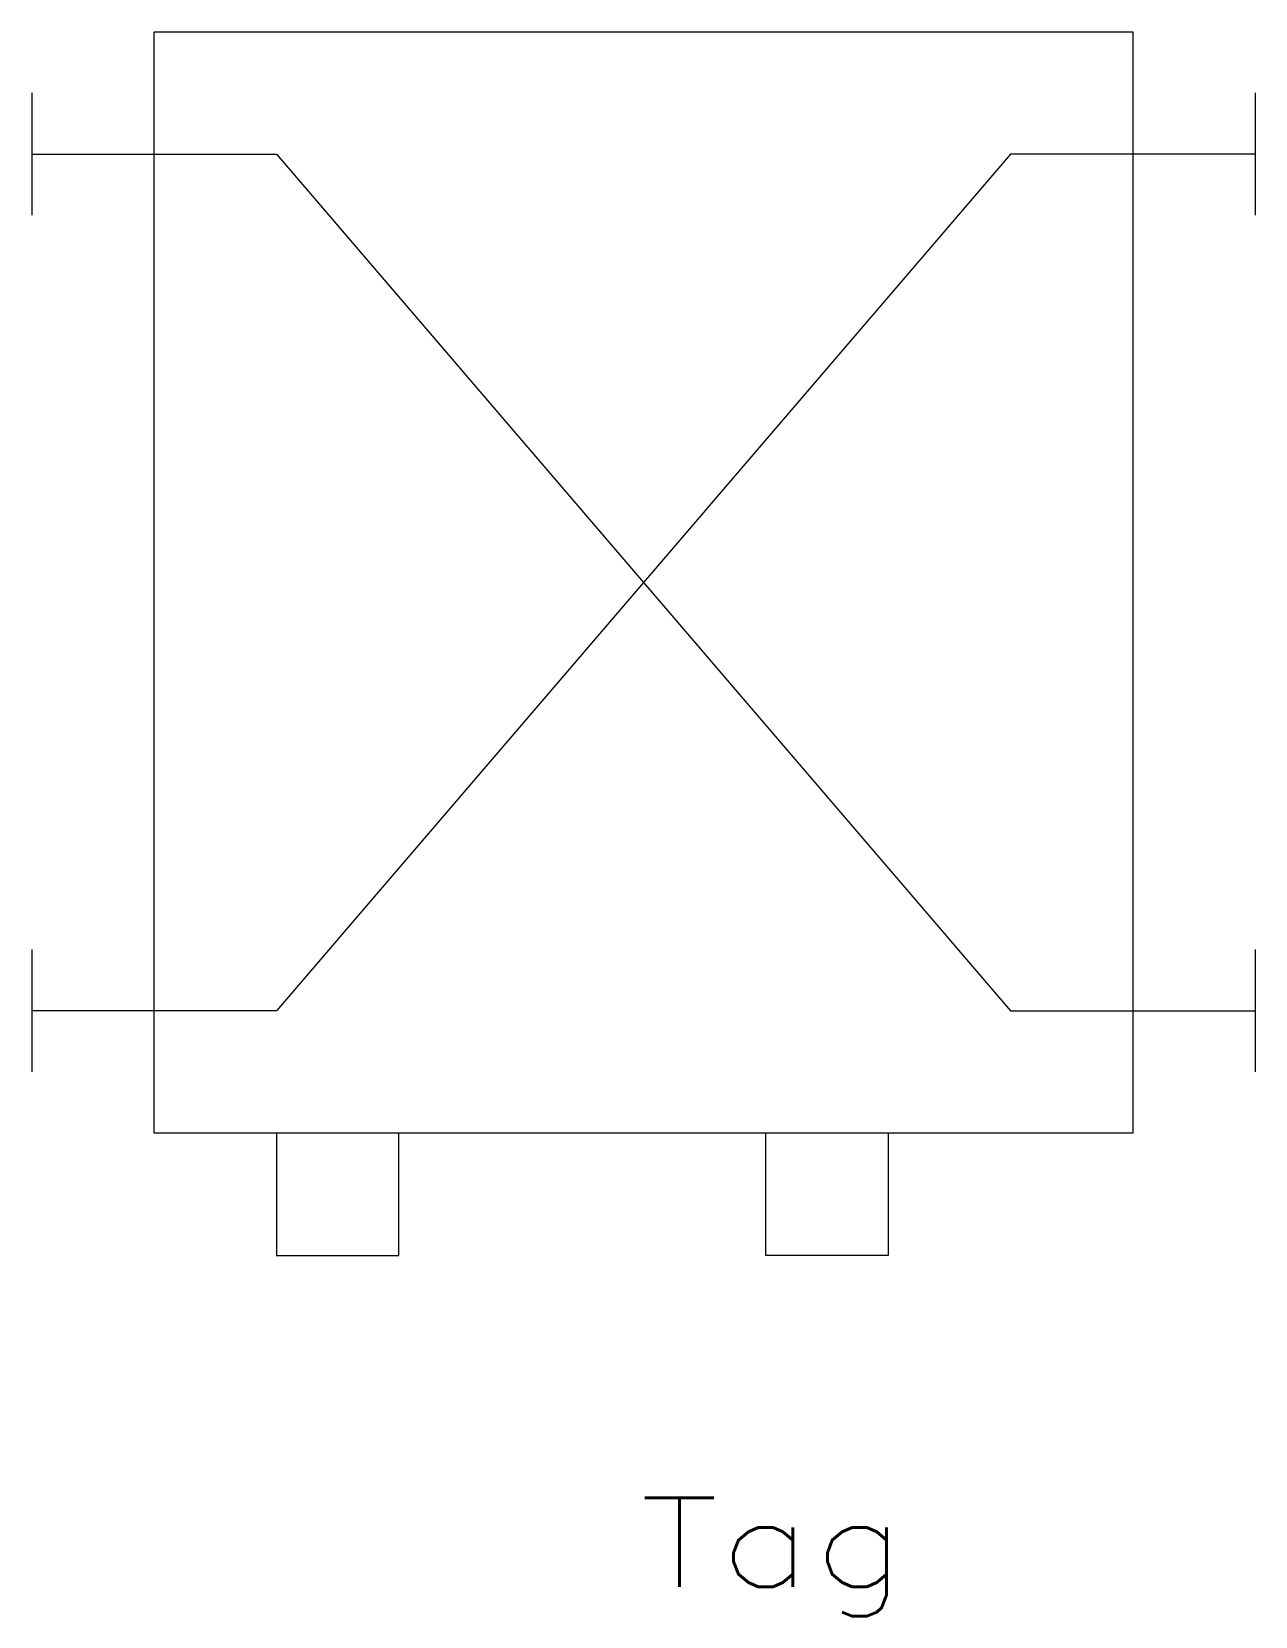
# Model space of a CAD drawing. Header units: inches. Extents: x -8.7 to 8.8, y -13.9 to 8.8.
import ezdxf
from ezdxf.enums import TextEntityAlignment as Align

# ---------------------------------------------------------------- set-up
doc = ezdxf.new("R2010")
doc.units = ezdxf.units.IN
doc.header["$MEASUREMENT"] = 0
doc.layers.get('0').update_dxf_attribs({"lineweight": 0})
doc.styles.add('STANDARD1', font='TXT.SHX')

msp = doc.modelspace()

# ---------------------------------------------------------------- linework, layer by layer
for p, q in [((-6.947, 8.802), (7.053, 8.802)), ((-6.947, -6.948), (-6.947, 8.802)), ((7.053, 8.802), (7.053, -6.948)), ((-8.697, 7.927), (-8.697, 6.177)), ((8.803, 7.927), (8.803, 6.177)), ((-8.697, 7.052), (-5.197, 7.052)), ((5.303, 7.052), (-5.197, -5.198)), ((-5.197, 7.052), (5.303, -5.198)), ((8.803, 7.052), (5.303, 7.052)), ((-8.697, -4.323), (-8.697, -6.073)), ((8.803, -4.323), (8.803, -6.073)), ((-5.197, -5.198), (-8.697, -5.198)), ((5.303, -5.198), (8.803, -5.198)), ((7.053, -6.948), (-6.947, -6.948)), ((-5.197, -6.948), (-5.197, -8.698)), ((-3.447, -8.698), (-3.447, -6.948)), ((1.803, -8.698), (1.803, -6.948)), ((3.553, -6.948), (3.553, -8.698)), ((-5.197, -8.698), (-3.447, -8.698)), ((3.553, -8.698), (1.803, -8.698))]:
    msp.add_line(p, q)

# ---------------------------------------------------------------- texts
at = {"color": 7, "linetype": 'Continuous', "style": 'STANDARD1', "width": 1.166667}
msp.add_text('Tag', height=1.27, dxfattribs=at).set_placement((0.001, -13.435), (3.811, -13.435), align=Align.FIT)

doc.saveas('drawing.dxf')
